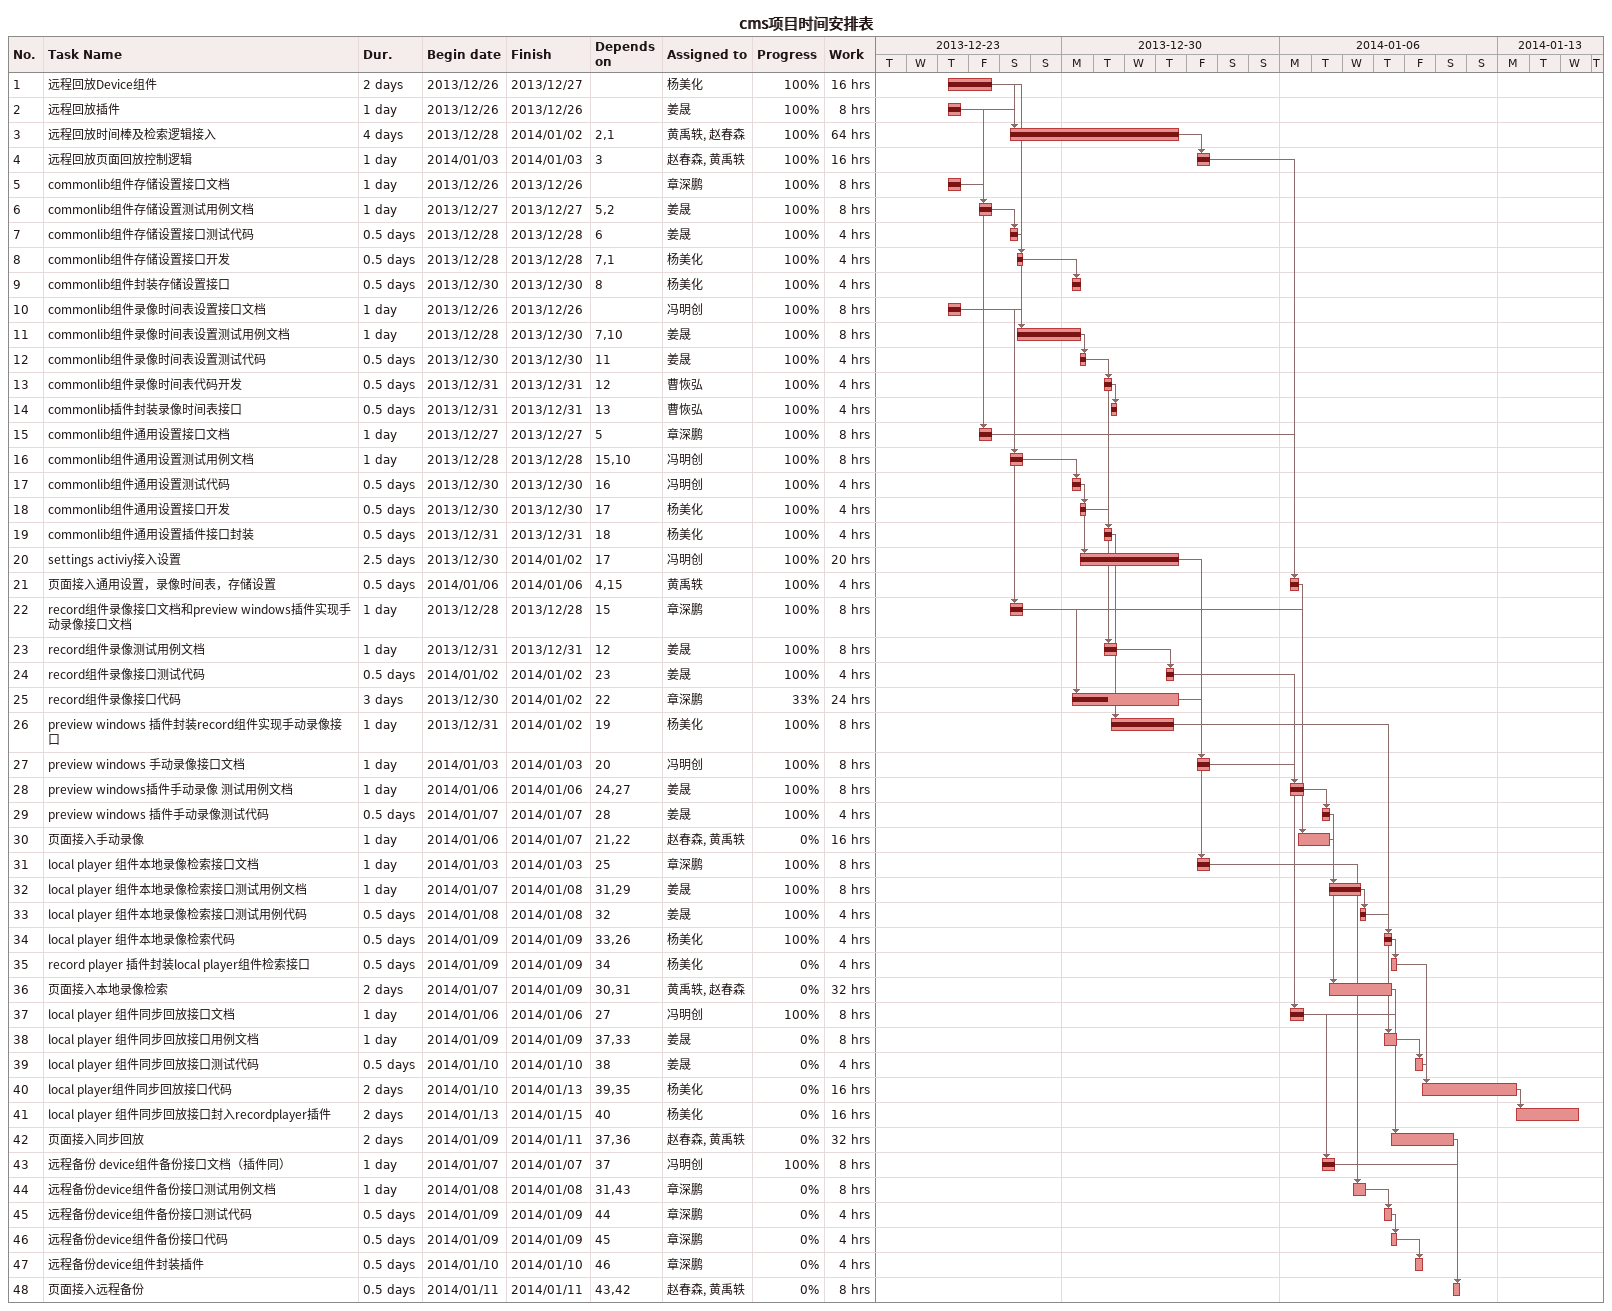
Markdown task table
cms项目时间安排表

| ID | Task | Duration | Start | Finish | Predecessors | Resources | % complete | Work (h) |
|---|---|---|---|---|---|---|---|---|
| 1 | 远程回放Device组件 | 2d | 2013-12-26 | 2013-12-27 |  | 杨美化 | 100 | 16 |
| 2 | 远程回放插件 | 1d | 2013-12-26 | 2013-12-26 |  | 姜晟 | 100 | 8 |
| 3 | 远程回放时间棒及检索逻辑接入 | 4d | 2013-12-28 | 2014-01-02 | 2, 1 | 黄禹轶, 赵春森 | 100 | 64 |
| 4 | 远程回放页面回放控制逻辑 | 1d | 2014-01-03 | 2014-01-03 | 3 | 赵春森, 黄禹轶 | 100 | 16 |
| 5 | commonlib组件存储设置接口文档 | 1d | 2013-12-26 | 2013-12-26 |  | 章深鹏 | 100 | 8 |
| 6 | commonlib组件存储设置测试用例文档 | 1d | 2013-12-27 | 2013-12-27 | 5, 2 | 姜晟 | 100 | 8 |
| 7 | commonlib组件存储设置接口测试代码 | 0.5d | 2013-12-28 | 2013-12-28 | 6 | 姜晟 | 100 | 4 |
| 8 | commonlib组件存储设置接口开发 | 0.5d | 2013-12-28 | 2013-12-28 | 7, 1 | 杨美化 | 100 | 4 |
| 9 | commonlib组件封装存储设置接口 | 0.5d | 2013-12-30 | 2013-12-30 | 8 | 杨美化 | 100 | 4 |
| 10 | commonlib组件录像时间表设置接口文档 | 1d | 2013-12-26 | 2013-12-26 |  | 冯明创 | 100 | 8 |
| 11 | commonlib组件录像时间表设置测试用例文档 | 1d | 2013-12-28 | 2013-12-30 | 7, 10 | 姜晟 | 100 | 8 |
| 12 | commonlib组件录像时间表设置测试代码 | 0.5d | 2013-12-30 | 2013-12-30 | 11 | 姜晟 | 100 | 4 |
| 13 | commonlib组件录像时间表代码开发 | 0.5d | 2013-12-31 | 2013-12-31 | 12 | 曹恢弘 | 100 | 4 |
| 14 | commonlib插件封装录像时间表接口 | 0.5d | 2013-12-31 | 2013-12-31 | 13 | 曹恢弘 | 100 | 4 |
| 15 | commonlib组件通用设置接口文档 | 1d | 2013-12-27 | 2013-12-27 | 5 | 章深鹏 | 100 | 8 |
| 16 | commonlib组件通用设置测试用例文档 | 1d | 2013-12-28 | 2013-12-28 | 15, 10 | 冯明创 | 100 | 8 |
| 17 | commonlib组件通用设置测试代码 | 0.5d | 2013-12-30 | 2013-12-30 | 16 | 冯明创 | 100 | 4 |
| 18 | commonlib组件通用设置接口开发 | 0.5d | 2013-12-30 | 2013-12-30 | 17 | 杨美化 | 100 | 4 |
| 19 | commonlib组件通用设置插件接口封装 | 0.5d | 2013-12-31 | 2013-12-31 | 18 | 杨美化 | 100 | 4 |
| 20 | settings activiy接入设置 | 2.5d | 2013-12-30 | 2014-01-02 | 17 | 冯明创 | 100 | 20 |
| 21 | 页面接入通用设置，录像时间表，存储设置 | 0.5d | 2014-01-06 | 2014-01-06 | 4, 15 | 黄禹轶 | 100 | 4 |
| 22 | record组件录像接口文档和preview windows插件实现手动录像接口文档 | 1d | 2013-12-28 | 2013-12-28 | 15 | 章深鹏 | 100 | 8 |
| 23 | record组件录像测试用例文档 | 1d | 2013-12-31 | 2013-12-31 | 12 | 姜晟 | 100 | 8 |
| 24 | record组件录像接口测试代码 | 0.5d | 2014-01-02 | 2014-01-02 | 23 | 姜晟 | 100 | 4 |
| 25 | record组件录像接口代码 | 3d | 2013-12-30 | 2014-01-02 | 22 | 章深鹏 | 33 | 24 |
| 26 | preview windows 插件封装record组件实现手动录像接口 | 1d | 2013-12-31 | 2014-01-02 | 19 | 杨美化 | 100 | 8 |
| 27 | preview windows 手动录像接口文档 | 1d | 2014-01-03 | 2014-01-03 | 20 | 冯明创 | 100 | 8 |
| 28 | preview windows插件手动录像 测试用例文档 | 1d | 2014-01-06 | 2014-01-06 | 24, 27 | 姜晟 | 100 | 8 |
| 29 | preview windows 插件手动录像测试代码 | 0.5d | 2014-01-07 | 2014-01-07 | 28 | 姜晟 | 100 | 4 |
| 30 | 页面接入手动录像 | 1d | 2014-01-06 | 2014-01-07 | 21, 22 | 赵春森, 黄禹轶 | 0 | 16 |
| 31 | local player 组件本地录像检索接口文档 | 1d | 2014-01-03 | 2014-01-03 | 25 | 章深鹏 | 100 | 8 |
| 32 | local player 组件本地录像检索接口测试用例文档 | 1d | 2014-01-07 | 2014-01-08 | 31, 29 | 姜晟 | 100 | 8 |
| 33 | local player 组件本地录像检索接口测试用例代码 | 0.5d | 2014-01-08 | 2014-01-08 | 32 | 姜晟 | 100 | 4 |
| 34 | local player 组件本地录像检索代码 | 0.5d | 2014-01-09 | 2014-01-09 | 33, 26 | 杨美化 | 100 | 4 |
| 35 | record player 插件封装local player组件检索接口 | 0.5d | 2014-01-09 | 2014-01-09 | 34 | 杨美化 | 0 | 4 |
| 36 | 页面接入本地录像检索 | 2d | 2014-01-07 | 2014-01-09 | 30, 31 | 黄禹轶, 赵春森 | 0 | 32 |
| 37 | local player 组件同步回放接口文档 | 1d | 2014-01-06 | 2014-01-06 | 27 | 冯明创 | 100 | 8 |
| 38 | local player 组件同步回放接口用例文档 | 1d | 2014-01-09 | 2014-01-09 | 37, 33 | 姜晟 | 0 | 8 |
| 39 | local player 组件同步回放接口测试代码 | 0.5d | 2014-01-10 | 2014-01-10 | 38 | 姜晟 | 0 | 4 |
| 40 | local player组件同步回放接口代码 | 2d | 2014-01-10 | 2014-01-13 | 39, 35 | 杨美化 | 0 | 16 |
| 41 | local player 组件同步回放接口封入recordplayer插件 | 2d | 2014-01-13 | 2014-01-15 | 40 | 杨美化 | 0 | 16 |
| 42 | 页面接入同步回放 | 2d | 2014-01-09 | 2014-01-11 | 37, 36 | 赵春森, 黄禹轶 | 0 | 32 |
| 43 | 远程备份 device组件备份接口文档（插件同） | 1d | 2014-01-07 | 2014-01-07 | 37 | 冯明创 | 100 | 8 |
| 44 | 远程备份device组件备份接口测试用例文档 | 1d | 2014-01-08 | 2014-01-08 | 31, 43 | 章深鹏 | 0 | 8 |
| 45 | 远程备份device组件备份接口测试代码 | 0.5d | 2014-01-09 | 2014-01-09 | 44 | 章深鹏 | 0 | 4 |
| 46 | 远程备份device组件备份接口代码 | 0.5d | 2014-01-09 | 2014-01-09 | 45 | 章深鹏 | 0 | 4 |
| 47 | 远程备份device组件封装插件 | 0.5d | 2014-01-10 | 2014-01-10 | 46 | 章深鹏 | 0 | 4 |
| 48 | 页面接入远程备份 | 0.5d | 2014-01-11 | 2014-01-11 | 43, 42 | 赵春森, 黄禹轶 | 0 | 8 |
